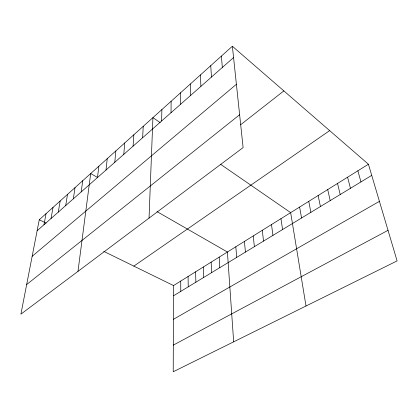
<?xml version="1.0" encoding="UTF-8"?>
<svg xmlns="http://www.w3.org/2000/svg" width="418" height="418" viewBox="0 0 418 418"><rect width="100%" height="100%" fill="white"/><g stroke="black" fill="none" stroke-linecap="round" stroke-linejoin="round"><path stroke-width="0.63" d="M368.415 164.232L173.512 285.567L173.219 371.759L397.1 260.905L368.415 164.232L232.361 46.241L39.261 219.753L20.9 314.153L243.114 147.585L232.361 46.241M171.025 112.703L171.124 101.266M161.62 120.99L161.897 109.558M149.043 218.097L152.92 117.625L160.157 122.615M142.627 137.741L143.238 126.32M133.065 146.169L133.844 134.763M123.785 154.357L124.716 142.961M114.772 162.304L115.849 150.929M106.01 170.021L107.227 158.678M97.498 177.53L98.847 166.212M77.978 271.371L90.69 173.538L97.394 177.389M81.17 191.925L82.754 180.67M73.333 198.837L75.026 187.614M65.71 205.562L67.497 194.38M58.28 212.109L60.166 200.969M51.043 218.489L53.018 207.385M43.989 224.706L46.053 213.65M37.118 230.767L233.563 57.564M32.155 256.291L236.395 84.295M26.653 284.564L239.629 114.741M240.533 124.815L283.853 90.899M133.838 266.12L329.656 130.62M173.475 295.803L371.722 175.382M173.397 319.331L379.429 201.345M173.308 345.111L388.029 230.328M39.261 219.753L46.116 223.113M103.727 251.359L173.512 285.567M157.027 211.618L227.408 252.012L233.667 341.83M220.511 164.253L290.656 212.642L306.007 306.007M357.871 170.795L360.959 181.919M347.577 177.201L350.456 188.299M337.53 183.46L340.205 194.527M327.717 189.568L330.199 200.603M318.129 195.535L320.428 206.539M308.761 201.366L310.887 212.339M299.607 207.067L301.561 218.003M280.953 218.677L282.573 229.534M271.491 224.57L272.949 235.381M262.253 230.323L263.554 241.087M253.235 235.935L254.384 246.657M244.425 241.421L245.429 252.096M221.388 56.096L222.345 67.455M235.82 246.777L236.687 257.404M210.745 65.663L211.461 77.048M219.189 257.133L219.8 267.666M211.153 262.133L211.644 272.62M200.41 74.947L200.906 86.359M203.289 267.029L203.671 277.463M195.603 271.815L195.87 282.202M190.368 83.971L190.655 95.393M188.079 276.497L188.241 286.832M180.607 92.739L180.696 104.171M180.717 281.084L180.78 291.367"/></g></svg>
